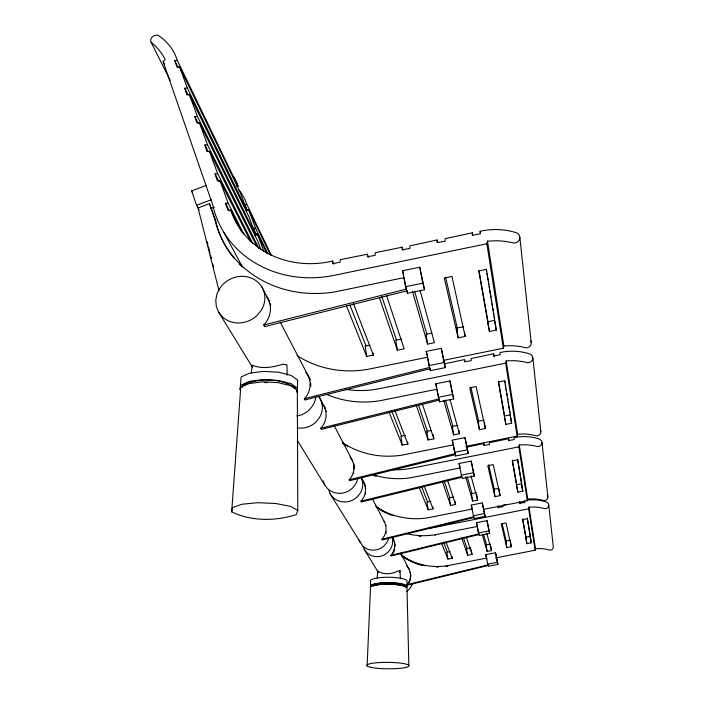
<?xml version="1.0" encoding="UTF-8"?>
<svg xmlns="http://www.w3.org/2000/svg" width="704" height="704" viewBox="0 0 704 704"><rect width="100%" height="100%" fill="white"/><g stroke="black" fill="none" stroke-linecap="round" stroke-linejoin="round"><path stroke-width="1.06" d="M243.954 234.3L228.131 203.13L225.456 203.245L228.087 210.311L230.762 210.197A90.605 81.365 -20.7 0 0 332.57 261.07L332.517 263.639L340.138 262.24L340.182 259.67L367.47 254.214L367.426 256.784L375.153 255.314L375.188 252.745L402.125 247.192L402.107 249.762L409.93 248.433L409.939 245.863L437.061 239.976L437.061 242.546L445.095 241.261L445.086 238.691L472.34 232.804L472.718 234.969M406.991 586.062L407.026 580.747A18.366 3.749 0.5 0 0 386.54 577.271A18.366 3.749 0.5 0 0 370.568 581.354L370.506 586.652A18.383 3.696 0.5 0 1 389.699 582.639A18.383 3.696 0.5 0 1 406.586 587.347M297.405 388.159L297.625 380.037L291.157 375.417L278.546 372.222L263.226 371.378L249.489 373.138L241.146 376.966L240.055 389.884L240.83 385.123L249.19 381.339L262.944 379.614L278.291 380.442L290.928 383.592L297.405 388.159L296.639 390.984M367.136 665.843L370.48 588.086A18.392 3.678 0.5 0 1 386.47 584.082A18.392 3.678 0.5 0 1 406.982 587.497L408.848 665.394M231.678 511.826L240.75 387.323L249.11 383.557L262.874 381.832L278.221 382.659L290.858 385.801L297.343 390.35L297.783 510.391L296.314 514.571C275.757 521.286 251.293 521.453 231.678 511.826L232.487 507.584L242.07 504.222L257.954 502.709L275.695 503.483L290.303 506.317L297.783 510.391M377.203 578.16L377.749 570.97C383.522 575.089 391.794 574.253 397.901 571.014L399.986 570.618L400.426 578.811M251.258 373.129L252.305 365.165C261.941 369.424 273.214 367.215 282.955 364.232L286.898 364.76L287.241 375.153M488.022 565.506L407.246 585.182L406.965 584.654C411.849 579.568 411.69 570.812 406.622 565.893M410.775 576.91L410.406 579.577L410.124 579.049M478.87 534.565L391.16 556.002L390.817 555.394C395.146 550.845 395.965 543.576 392.867 538.129M473.827 517.51L382.29 539.924L381.92 539.255C386.434 534.53 387.314 526.97 384.085 521.294M386.179 531.617L385.898 533.614L385.528 532.937M365.482 494.234L365.737 492.492M455.233 454.652L349.633 480.709L349.14 479.82C354.939 473.88 355.758 463.461 350.082 457.186M305.703 372.302C312.391 379.623 311.194 391.811 304.374 398.649L305.061 399.898L429.836 368.799M242.238 387.147L242.537 385.361C258.174 377.837 281.345 377.81 295.654 388.212M495.475 557.964L535.137 550.211L535.471 548.68L528.994 507.144L534.917 507.021A49.922 48.726 -2.6 0 1 545.169 508.737A3.582 3.458 -2.9 0 0 546.841 502.207A39.424 38.35 -3.4 0 0 526.24 500.386M483.252 509.423L527.34 500.72L527.727 499.004L519.288 444.946L526.09 444.77A57.438 55.484 -6.7 0 1 537.865 446.67A4.118 3.925 -5.9 0 0 539.801 439.243A45.346 43.63 -6.9 0 0 514.087 437.686L514.114 439.56L508.614 440.59L508.596 438.715L489.438 442.71L489.456 444.585L483.798 445.438L483.789 443.564L466.822 447.119M535.137 550.211L528.616 508.834L528.994 507.144M527.34 500.72L518.857 446.864L519.288 444.946M465.881 446.362L517.158 436.119L517.607 434.166L506.176 360.914L514.166 360.659A67.637 64.372 -9.5 0 1 527.991 362.78A4.84 4.541 -8.2 0 0 530.288 354.165A53.363 50.547 -9.4 0 0 500.095 352.554L500.122 354.728L493.662 355.96L493.636 353.786L471.143 358.547L471.152 360.721L464.517 361.742L464.508 359.568L444.242 363.88M517.158 436.119L505.666 363.141L506.176 360.914M443.362 360.395L503.316 348.234L503.844 345.954L487.485 241.111L497.165 240.724A82.262 76.578 -11.5 0 1 513.911 243.091A5.87 5.377 -10 0 0 519.666 238.867A5.87 5.377 -10 0 0 516.718 232.857A64.847 60.016 -11.3 0 0 480.163 231.282L480.181 233.851L472.358 235.374L472.34 232.804M503.316 348.234L486.851 243.751L487.485 241.111M399.485 572.598L399.986 570.618M296.833 392.225L297.343 390.35M409.006 582.903L410.054 580.404M393.457 552.64L394.601 549.947L394.275 549.322M461.921 477.25L361.372 501.996L360.923 501.186C366.643 495.326 367.145 485.038 361.372 479.046M439.111 400.145L321.332 429.396L320.716 428.287C326.489 422.391 327.87 412.826 323.761 405.618M305.061 399.898L306.17 398.526M406.78 290.858L264.642 326.612L263.745 324.984C271.058 317.724 273.011 304.946 266.473 296.604M486.851 243.751L335.28 275.106A108.601 97.486 -20.6 0 1 212.784 205.049L163.143 61.67L165.202 59.576A69.15 59.726 -27.2 0 0 151.105 42.284A5.377 4.629 -24.5 0 1 152.407 36.793A5.377 4.629 -24.5 0 1 158.444 35.517A60.79 52.51 -26.4 0 1 177.32 60.386L238.075 186.27L236.597 186.331M199.082 209.783L196.574 205.251L191.646 190.863L206.571 185.293M196.574 205.251L211.543 199.663M234.159 258.377A111.382 100.32 -20.6 0 1 215.723 220.748L209.458 203.641L198.044 207.909L219.041 290.84M210.417 208.718L214.368 207.24M263.745 324.984L406.27 289.133L404.114 277.622L335.738 291.729A111.672 100.54 -20.6 0 1 214.72 218.882L209.458 203.641M304.374 398.649L429.449 367.47L427.504 357.218L367.479 369.415A98.199 90.2 -20.5 0 1 297.018 355.511M320.716 428.287L438.759 398.966L436.911 389.233L380.248 400.673A92.761 85.888 -20.5 0 1 326.999 394.504M349.14 479.82L454.951 453.71L453.262 444.884L402.468 455.039A83.266 78.179 -20.4 0 1 342.302 442.508M360.923 501.186L461.666 476.397L459.061 463.505L471.205 461.085L474.355 476.045L462.273 478.447L461.305 475.191L473.484 472.771L474.355 476.045M381.92 539.255L473.616 516.798L471.258 505.085L482.302 502.902L485.118 516.331L474.118 518.496L473.317 515.803L484.396 513.612L485.118 516.331M390.817 555.394L478.676 533.914L477.242 526.478L435.046 534.776A69.282 66.361 -20.2 0 1 405.645 533.359M406.965 584.654L487.863 564.951L485.778 554.638L495.528 552.728L497.957 564.379L488.25 566.28L487.634 564.177L497.394 562.276L497.957 564.379M402.556 270.758L419.76 267.203L424.574 289.74L407.493 293.251L405.557 286.704L402.556 270.758L403.682 274.578M405.557 286.704L422.814 283.149L424.574 289.74M504.029 504.847L506.114 504.416M373.094 353.065L373.402 355.115L366.722 356.418L346.438 305.774M379.491 297.942L397.408 350.222L404.166 348.85L386.522 295.398M412.438 291.289L427.592 344.08L434.421 342.69L420.174 290.814M465.133 336.433L451.968 276.434L444.259 278.027L458.137 337.858L465.133 336.433L464.526 332.156M489.465 331.478L496.311 330.088L486.314 269.359L478.773 270.917L489.465 331.478L487.617 321.737L494.463 320.417L496.311 330.088M426.202 351.393L441.285 348.33L445.377 367.602L430.382 370.638L426.202 351.393L427.706 356.541M428.894 365.605L444.022 362.534L445.377 367.602M505.666 363.141L380.503 388.467A89.936 83.116 -20.5 0 1 345.814 389.356M435.706 383.812L449.935 380.934L453.754 398.939L439.595 401.79L435.706 383.812L436.779 387.482M438.266 397.311L452.549 394.425L453.754 398.939M407.581 442.068L407.889 444.022L402.248 445.095L388.881 411.726M416.24 405.178L428.164 439.965L433.875 438.821L433.154 434.553M443.846 400.708L453.658 434.861L459.413 433.708L458.938 430.584M485.338 428.516L476.124 386.531L469.718 387.825L479.433 429.695L485.338 428.516L484.44 422.312M505.868 424.406L511.641 423.254L504.654 380.776L498.388 382.034L505.868 424.406L504.478 417.076M452.223 440.158L464.974 437.606L468.318 453.446L455.62 455.972L452.223 440.158L453.033 442.913M454.555 452.373L467.35 449.821L468.318 453.446M518.857 446.864L412.262 468.107A76.754 72.371 -20.4 0 1 393.122 469.762M460.046 467.958L411.682 477.585A79.323 74.897 -20.4 0 1 372.9 474.602M432.749 506.959L433.057 508.886L428.173 509.81L419.382 487.872M442.306 481.21L450.604 505.419L455.541 504.442L454.995 501.23M465.687 476.793L472.657 501.054L477.638 500.078L476.846 494.859M500.06 495.642L493.258 464.622L487.784 465.705L494.956 496.654L500.06 495.642L499.162 489.43M517.818 492.131L522.808 491.146L517.651 459.765L512.292 460.838L517.818 492.131L516.428 484.792L521.426 483.859L522.808 491.146M472.12 509.062L428.094 517.748A72.274 68.939 -20.3 0 1 377.344 507.549M528.616 508.834L435.794 527.12A66.942 64.046 -20.3 0 1 428.683 528.202M476.414 522.694L487.01 520.608L489.685 533.403L479.142 535.471L476.414 522.694L476.916 524.383M478.403 532.998L489.016 530.913L489.685 533.403M451.906 556.345L452.223 558.298L447.92 559.108L441.505 543.092M461.798 538.067L467.694 555.271L472.041 554.418L471.222 549.666M482.425 535.102L487.124 551.47L491.515 550.607L490.846 546.278M511.271 546.744L506.044 522.887L501.257 523.829L506.774 547.624L511.271 546.744L510.488 541.367M526.918 543.682L531.318 542.819L527.349 518.698L522.667 519.622L526.918 543.682L525.677 537.143L530.086 536.342L531.318 542.819M402.785 556.424A63.853 61.626 -20.1 0 0 447.665 565.664L486.526 558.07L486.693 558.624M504.275 416.029L510.057 414.946L511.641 423.254M401.553 339.09L395.754 340.173L397.408 350.222M431.482 430.452L426.721 431.323L428.164 439.965M369.934 345.215L365.165 346.078L366.722 356.418M453.27 497.138L449.319 497.851L450.604 505.419M470.897 547.765L466.532 548.539L467.694 555.271M405.574 435.389L400.875 436.216L402.248 445.095M430.848 501.345L426.941 502.022L428.173 509.81M450.041 551.628L446.802 552.182L447.92 559.108M431.992 333.15L426.131 334.127L427.592 344.08M457.186 425.524L452.373 426.307L453.658 434.861M476.52 492.765L471.522 493.566L472.657 501.054M458.137 337.858L456.729 327.906L463.76 326.814M490.512 544.113L486.103 544.799L487.124 551.47M479.433 429.695L478.21 421.15L484.141 420.244M494.956 496.654L493.874 489.157L499.013 488.391M506.774 547.624L505.806 540.954L510.33 540.294M245.511 210.681L246.99 210.619L240.055 192.007L179.546 66.906L176.959 67.038L174.742 60.518L177.32 60.386M254.408 235.523L255.904 235.462L248.802 216.401L189.402 94.679L186.798 94.811L184.774 88.22L187.37 88.088L246.99 210.619M260.718 249.19L257.726 241.058L199.478 122.795L196.865 122.927L194.806 116.53L197.419 116.406L255.904 235.462M256.863 246.532L209.537 151.457L206.897 151.58L204.89 144.971L207.522 144.848L259.01 248.618M250.686 241.613L220.044 180.726L217.386 180.849L215.028 173.826L217.677 173.703L252.63 243.382M270.767 255.508L248.776 210.038L246.611 210.135L244.675 204.512L246.831 204.424L271.533 255.605M266.939 253.572L257.356 233.93L255.182 234.018L253.414 228.36L255.578 228.272L268.092 253.977M503.844 345.954L512.046 345.69A69.458 65.921 -9.8 0 1 526.24 347.838A4.963 4.646 -8.5 0 0 531.247 342.998L519.842 237.433M517.607 434.166L524.559 433.981A58.749 56.637 -7.2 0 1 536.598 435.908A4.206 4.004 -6.3 0 0 540.206 429.748M527.727 499.004L533.764 498.872A50.908 49.623 -3.4 0 1 544.21 500.623A3.652 3.52 -3.4 0 0 547.334 495.22M535.471 548.68L540.813 548.583A44.924 44.132 2.6 0 1 550.044 550.176A3.221 3.142 0.5 0 0 553.282 546.955L548.777 505.182M264.255 382.466L267.344 382.633M321.279 402.494L323.136 404.844M218.53 311.978L222.226 316.686A25.018 22.818 -27.6 0 0 257.057 315.454L261.149 310.455A25.018 22.818 -27.6 0 0 250.545 277.79A25.018 22.818 -27.6 0 0 216.858 294.395L215.758 300.441L216.33 306.434L218.53 311.978L252.463 367.259M297.238 440.22L324.738 485.03L327.474 488.55A17.943 17.072 -29.6 0 0 352.607 487.969L355.502 484.308A17.943 17.072 -29.6 0 0 357.755 478.306M328.874 490.75L330.114 493.794L332.807 497.253A17.582 16.764 -29.8 0 0 357.447 496.698L360.272 493.108A17.582 16.764 -29.8 0 0 361.504 478.086M330.114 493.794L362.595 545.899A15.585 15.022 -31.2 0 0 384.463 545.477L386.954 542.274A15.585 15.022 -31.2 0 0 388.538 538.578M363.158 546.735L364.25 549.419L366.617 552.473A15.312 14.784 -31.5 0 0 388.115 552.068L390.562 548.926A15.312 14.784 -31.5 0 0 392.19 537.548M377.749 570.97L378.462 571.965M364.25 549.419L378.356 572.405M191.646 190.863L192.641 192.685M392.735 552.922L393.07 553.546M214.72 218.882L215.723 220.748M223.89 232.39L241.965 266.156M353.346 472.586L353.822 473.493M310.262 384.886L310.93 386.162M354.033 468.019L354.517 468.934L354.086 465.318M394.821 545.477L395.146 546.11L394.786 543.25M410.617 575.494L410.898 576.022M261.958 287.135L269.069 300.766M280.245 322.194L310.209 379.65M319.836 398.103L325.406 408.778M334.004 425.278L352.739 461.19M361.53 478.051L365.042 484.783M372.566 499.206L384.604 522.28M392.198 536.853L393.694 539.722M400.682 553.115L409.165 569.378M269.931 303.565L270.802 305.237M325.662 410.23L326.26 411.382M353.496 463.496L353.971 464.42M365.042 485.593L365.737 488.585M385.616 524.973L385.977 525.659M394.337 541.666L394.671 542.3M410.168 571.956L410.784 575.142M225.456 203.245L229.319 210.795M230.762 210.197L242.167 232.61M215.028 173.826L218.97 181.623M151.105 42.284L170.236 80.353M163.143 61.67L164.613 64.618M204.89 144.971L208.278 151.765M194.806 116.53L198.15 123.288M184.774 88.22L188.065 94.934M253.414 228.36L256.212 234.089M174.742 60.518L178.094 67.408M244.675 204.512L247.535 210.408M324.359 406.78L325.503 409.534M308.343 376.068L309.936 379.94M268.576 299.816L269.315 301.629M435.046 534.776L435.31 535.427M447.665 565.664L447.894 566.21A63.756 61.547 -20.1 0 1 445.817 566.509M359.075 540.065L360.184 542.793M323.057 480.894L324.738 485.03M332.57 261.07L333.775 264.132M349.888 304.982L366.001 345.822M391.714 410.995L401.685 436.278M421.705 487.027L427.662 502.128M443.485 542.23L447.454 552.297M353.311 303.327L373.402 355.115M394.909 410.564L407.889 444.022M424.134 485.901L433.057 508.886M445.993 542.256L452.223 558.298M248.776 210.038L255.578 228.272M257.356 233.93L263.947 251.61M179.546 66.906L187.37 88.088M189.402 94.679L197.419 116.406M209.537 151.457L217.677 173.703M199.478 122.795L207.522 144.848M220.044 180.726L228.131 203.13M367.47 254.214L368.518 257.312M381.797 296.56L396.475 339.944M418.59 405.31L427.715 432.282M444.268 481.21L449.882 497.816M463.646 538.498L467.095 548.671M422.356 403.946L433.875 438.821M447.524 480.181L455.541 504.442M466.347 537.178L472.041 554.418M477.242 526.478L477.435 527.138M459.061 463.505L460.046 466.84M471.258 505.085L472.067 507.839M485.778 554.638L486.816 558.897M402.125 247.192L403.022 250.36M414.7 291.526L426.976 334.796M445.465 400.022L452.91 426.246M467.236 476.766L471.988 493.548M483.534 534.248L486.526 544.799M450.006 399.467L459.413 433.708M470.958 475.746L477.638 500.078M486.728 533.174L491.515 550.607M207.143 241.613L207.953 244.798M208.49 246.919L210.1 253.282M210.637 255.402L211.446 258.588M212.793 263.894L213.594 267.071M437.061 239.976L437.554 242.114M445.641 277.35L457.406 328.61M464.508 359.568L465.001 361.698M470.844 387.156L478.632 421.106M483.789 443.564L484.273 445.685M488.655 464.772L494.252 489.157M498.555 507.918L498.062 505.789L498.08 507.434L503.008 506.713L502.99 505.058M502.225 523.908L506.141 540.962M456.729 327.906L457.213 330.009M478.21 421.15L478.685 423.227M493.874 489.157L494.34 491.19M505.806 540.954L506.264 542.934M495.528 552.728L497.394 562.276M487.01 520.608L489.016 530.913M482.302 502.902L484.396 513.612M471.205 461.085L473.484 472.771M464.974 437.606L467.35 449.821M449.935 380.934L452.549 394.425M477.162 525.228L477.558 527.278M441.285 348.33L444.022 362.534M419.76 267.203L422.814 283.149M455.233 453.948L455.62 455.972M439.208 399.731L439.595 401.79M430.003 368.632L430.382 370.638M406.894 290.092L407.493 293.251M478.993 270.618L488.127 322.467M493.636 353.786L494.208 357.007M498.555 381.682L504.592 416.011M508.596 438.715L508.974 440.862M512.371 460.152L516.71 484.81M520.045 503.774L519.666 501.618L519.693 503.272L524.48 502.383L524.454 500.729L524.806 502.894M522.702 518.857L525.932 537.178M480.163 231.282L480.515 233.446M486.394 269.183L486.746 271.348M487.106 273.513L487.458 275.678M487.81 277.842L488.171 280.007M488.523 282.172L488.884 284.346M489.236 286.51L489.597 288.675M489.949 290.84L490.31 293.005M490.662 295.17L491.022 297.334M491.374 299.499L491.735 301.673M492.087 303.838L492.439 306.002M492.8 308.167L493.152 310.332M493.513 312.497L493.865 314.662M494.226 316.826L494.578 319M504.689 380.512L505.05 382.668M505.402 384.815L505.754 386.971M506.106 389.118L506.458 391.266M506.81 393.422L507.17 395.569M507.522 397.725L507.874 399.872M508.226 402.019L508.578 404.175M508.939 406.322L509.995 412.782M517.625 459.175L521.682 483.886M527.296 518.012L530.314 536.369M521.761 485.918L522.104 487.978M530.244 537.337L530.578 539.343M310.578 383.002L310.807 385.106M532.875 358.054L540.839 431.763M542.01 442.614L547.888 496.998M344.599 444.638A83.098 78.038 -20.4 0 1 342.804 443.467M347.477 446.327A78.452 73.779 -20.4 0 1 342.461 442.57M238.902 190.203A50.644 45.329 -27 0 1 246.831 204.424M318.718 396.414A20.654 19.334 -28.5 0 1 319.378 417.754L316.034 421.934A20.654 19.334 -28.5 0 1 297.194 427.812M242.211 267.027A111.382 100.32 -20.6 0 1 239.149 263.982M233.323 176.22A51.92 46.262 -26.9 0 1 238.075 186.27M530.508 340.657A4.963 4.646 -8.5 0 1 531.159 342.188M315.762 396.475A21.146 19.738 -28.4 0 1 312.77 405.574L309.338 409.842A21.146 19.738 -28.4 0 1 296.578 416.011M376.314 476.388A79.174 74.774 -20.4 0 1 373.322 475.455M393.721 515.83A72.151 68.834 -20.3 0 1 388.802 514.017M385.933 512.767A72.151 68.834 -20.3 0 1 380.38 509.881M388.274 513.938A68.226 65.155 -20.3 0 1 375.514 505.736M373.366 586.045A17.274 3.45 0.5 0 1 378.233 584.927M381.11 584.593A17.274 3.45 0.5 0 1 395.525 584.637M396.669 584.76A17.274 3.45 0.5 0 1 405.874 587.514M371.606 586.634A17.266 3.467 0.5 0 1 386.619 582.868A17.266 3.467 0.5 0 1 405.882 586.08M421.018 536.281A69.168 66.264 -20.2 0 1 418.968 536.166M438.486 567.028A63.756 61.547 -20.1 0 1 436.392 567.028M424.978 565.805A63.756 61.547 -20.1 0 1 420.93 564.872M418.942 564.3A63.756 61.547 -20.1 0 1 412.139 561.818M411.198 561.405A63.756 61.547 -20.1 0 1 403.938 557.533M403.075 556.987A63.756 61.547 -20.1 0 1 401.377 555.852M421.186 565.145A60.359 58.318 -20.1 0 1 400.919 554.259M412.474 583.44A13.772 13.411 -33.5 0 1 411.083 586.731L408.892 589.582A13.772 13.411 -33.5 0 1 406.798 591.307M371.043 667.357A21.014 3.221 0.5 0 0 407.22 667.031A21.014 3.221 0.5 0 0 385.634 662.358A21.014 3.221 0.5 0 0 371.043 667.357"/></g></svg>
